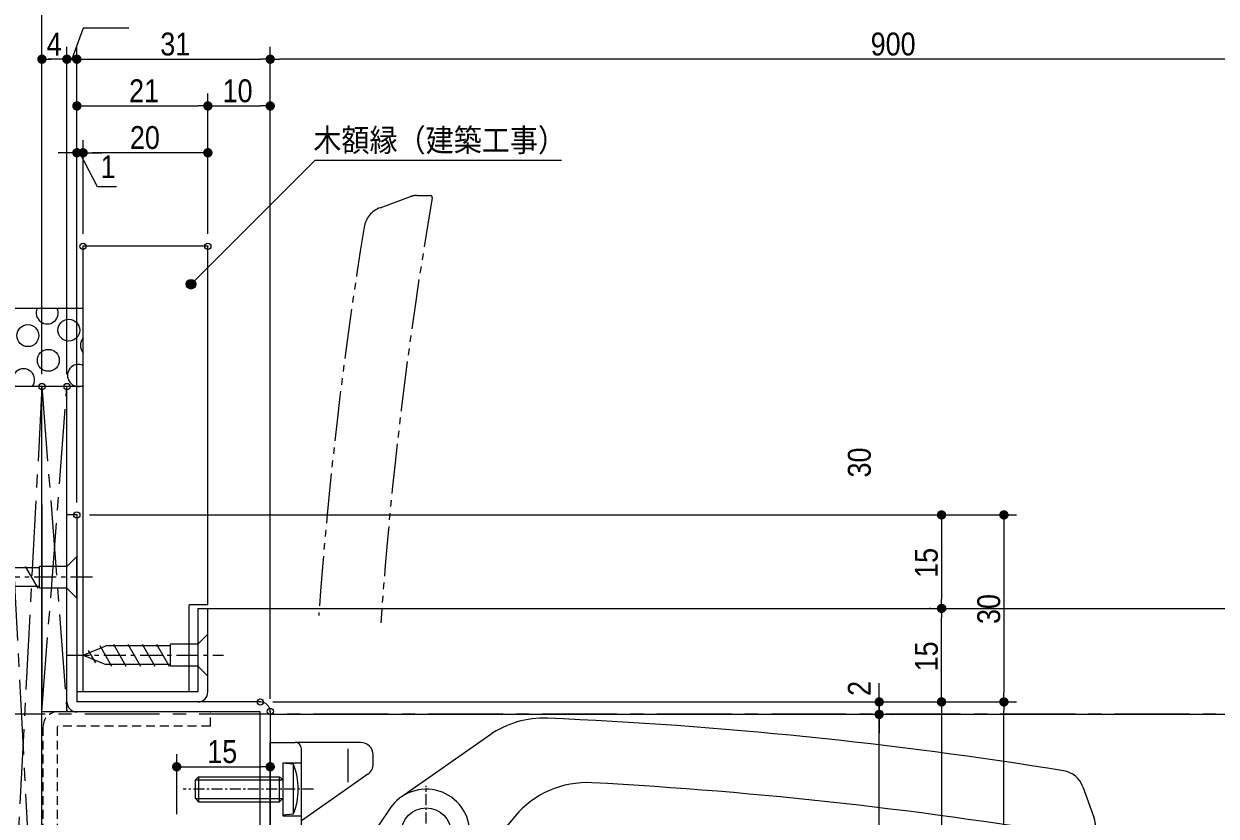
# Model space of a CAD drawing. Units: millimetres, scale not verified. Extents: x -606 to 606, y -304 to 304.
# Drawn here: x -318.3 to -127.1, y -26.4 to 100.7 of the extents above; entities that cross this region are included whole.
import ezdxf
from ezdxf.enums import TextEntityAlignment as Align

# ---------------------------------------------------------------- set-up
doc = ezdxf.new("R2010")
doc.units = ezdxf.units.MM
doc.header["$LTSCALE"] = 2
doc.header["$PDMODE"] = 32
doc.header["$PDSIZE"] = 1
for name, pattern in [('USER1', [2.91, 1.76, -0.4, 0.35, -0.4]), ('USER2', [13.3, 8, -1.06, 1.06, -1.06, 1.06, -1.06]), ('USER3', [1.11, 0.71, -0.4]), ('USER4', [9.172222, 5.997222, -1.058333, 1.058333, -1.058333])]:
    doc.linetypes.add(name, pattern=pattern)
for name, color, linetype, lineweight in [('0-0_3一般', 7, 'Continuous', 15), ('0-1_2寸法-1', 7, 'Continuous', 15), ('0-2_0', 7, 'Continuous', 25), ('0-5_2寸法-3', 7, 'Continuous', 15)]:
    doc.layers.add(name, color=color, linetype=linetype, lineweight=lineweight)
doc.layers.add('0-3_Defpoints', color=7, linetype='Continuous')
doc.styles.add('ＭＳ Ｐゴシック', font='')
doc.styles.get('ＭＳ Ｐゴシック').set_extended_font_data('MS PGothic')

# ---------------------------------------------------------------- blocks, each defined once
blk = doc.blocks.new('グループ-1')
at = {"layer": '0-0_3一般'}
for p, q in [((-196, -35.9), (-196, -52.5)), ((-192.6, -36.198), (-196, -35.9)), ((-192.6, -36.198), (-192.6, -52.203)), ((-223, -40.2), (-224, -41.2)), ((-224, -47.2), (-224, -41.2)), ((-224, -41.2), (-209.6, -41.2)), ((-223, -40.2), (-223, -48.2)), ((-223, -40.2), (-209.6, -40.2)), ((-209.6, -40.2), (-197, -40.2)), ((-209.6, -41.2), (-196, -41.2)), ((-197, -48.2), (-197, -40.2)), ((-196, -41.2), (-197, -40.2)), ((-223, -48.2), (-224, -47.2)), ((-224, -47.2), (-209.6, -47.2)), ((-223, -48.2), (-209.6, -48.2)), ((-209.6, -47.2), (-196, -47.2)), ((-209.6, -48.2), (-197, -48.2)), ((-197, -48.2), (-196, -47.2)), ((-192.6, -52.203), (-196, -52.5))]:
    blk.add_line(p, q, dxfattribs=at)
at = {"layer": '0-0_3一般', "linetype": 'USER1'}
blk.add_line((-186.18, -44.2), (-227.923, -44.2), dxfattribs=at)
at = {"layer": '0-0_3一般'}
blk.add_arc((-211.813, -44.2), 20.813, 337.38713, 22.61287, dxfattribs=at)
blk = doc.blocks.new('グループ-2')
at = {"layer": '0-0_3一般'}
for p, q in [((-200, -59.2), (-200, -29.2)), ((-200, -29.2), (-192, -29.2)), ((-171, -29.2), (-192, -29.2)), ((-190, -57.2), (-190, -31.2)), ((-175, -41.995), (-175, -31.224)), ((-167, -36.118), (-167, -33.2)), ((-200, -52.6), (-200, -35.8)), ((-196, -35.7), (-196, -52.7)), ((-196, -35.7), (-190.145, -35.7)), ((-168.706, -39.394), (-190, -54.305)), ((-196, -52.7), (-190.145, -52.7)), ((-200, -59.2), (-192, -59.2))]:
    blk.add_line(p, q, dxfattribs=at)
for centre, radius, start, end in [((-192, -31.2), 2, 0.00001, 90), ((-171, -33.2), 4, 0, 90), ((-171, -36.118), 4, 305, 0), ((-192, -57.2), 2, 270, 0)]:
    blk.add_arc(centre, radius, start, end, dxfattribs=at)
blk.add_blockref('グループ-1', (0, 0), dxfattribs=at)
blk = doc.blocks.new('グループ-3')
at = {"layer": '0-0_3一般', "linetype": 'USER2'}
for p, q in [((-164.749, 142.37), (-155.017, 145.913)), ((-164.749, 142.37), (-155.017, 145.913)), ((-152.965, 146.275), (-148.647, 146.275)), ((-152.965, 146.275), (-148.647, 146.275))]:
    blk.add_line(p, q, dxfattribs=at)
for centre, radius, start, end in [((1212, -88.2), 1380, 170.24703, 175.95445), ((-152.965, 140.275), 6, 90, 110), ((-152.965, 140.275), 6, 90, 110), ((-148.647, 145.675), 0.6, 350.24703, 90), ((-148.647, 145.675), 0.6, 350.24703, 90), ((-162.013, 134.853), 8, 110, 170.77922), ((-162.013, 134.853), 8, 110, 170.77922), ((1212, -88.2), 1400, 170.77922, 175.91686), ((-153, -58.2), 6.8, 126.03251, 126.05336), ((-153, -58.2), 6.8, 126.03251, 126.05336)]:
    blk.add_arc(centre, radius, start, end, dxfattribs=at)
blk = doc.blocks.new('グループ-7')
at = {"layer": '0-0_3一般'}
for p, q in [((-154, -76.2), (-154, -76.7)), ((-142, -76.2), (-154, -76.2)), ((-154, -76.7), (-151.676, -79.024)), ((-151.549, -79.99), (-152, -80.771)), ((-151.453, -79.458), (-144.547, -79.458)), ((-151.242, -79.458), (-151.242, -95.8)), ((-144.758, -79.458), (-144.758, -95.8)), ((-144.451, -79.99), (-144, -80.771)), ((-142, -76.7), (-144.324, -79.024)), ((-152, -80.771), (-144, -80.771)), ((-152, -80.771), (-152, -95.8)), ((-144, -80.771), (-144, -95.8)), ((-152, -95.8), (-152, -99.442)), ((-151.242, -95.8), (-151.242, -100.2)), ((-144.758, -95.8), (-144.758, -100.2)), ((-144, -95.8), (-144, -99.442)), ((-144, -99.442), (-152, -99.442)), ((-151.242, -100.2), (-152, -99.442)), ((-144.758, -100.2), (-151.242, -100.2)), ((-144.758, -100.2), (-144, -99.442))]:
    blk.add_line(p, q, dxfattribs=at)
at = {"layer": '0-0_3一般', "linetype": 'USER1'}
blk.add_line((-148, -75.056), (-148, -102.232), dxfattribs=at)
at = {"layer": '0-0_3一般'}
blk.add_lwpolyline([(-142, -76.2), (-142, -76.7), (-154, -76.7)], dxfattribs=at)
for centre, start, end in [((-152.242, -79.59), 330, 45), ((-143.758, -79.59), 135, 210)]:
    blk.add_arc(centre, 0.8, start, end, dxfattribs=at)
blk = doc.blocks.new('グループ-8')
at = {"layer": '0-0_3一般'}
for p, q in [((-174, -76.2), (-174, -76.7)), ((-162, -76.2), (-174, -76.2)), ((-174, -76.7), (-171.676, -79.024)), ((-171.549, -79.99), (-172, -80.771)), ((-171.453, -79.458), (-164.547, -79.458)), ((-171.242, -79.458), (-171.242, -95.8)), ((-164.758, -79.458), (-164.758, -95.8)), ((-164.451, -79.99), (-164, -80.771)), ((-162, -76.7), (-164.324, -79.024)), ((-172, -80.771), (-164, -80.771)), ((-172, -80.771), (-172, -95.8)), ((-164, -80.771), (-164, -95.8)), ((-172, -95.8), (-172, -99.442)), ((-171.242, -95.8), (-171.242, -100.2)), ((-164.758, -95.8), (-164.758, -100.2)), ((-164, -95.8), (-164, -99.442)), ((-164, -99.442), (-172, -99.442)), ((-171.242, -100.2), (-172, -99.442)), ((-164.758, -100.2), (-171.242, -100.2)), ((-164.758, -100.2), (-164, -99.442))]:
    blk.add_line(p, q, dxfattribs=at)
at = {"layer": '0-0_3一般', "linetype": 'USER1'}
blk.add_line((-168, -75.056), (-168, -102.232), dxfattribs=at)
at = {"layer": '0-0_3一般'}
blk.add_lwpolyline([(-162, -76.2), (-162, -76.7), (-174, -76.7)], dxfattribs=at)
for centre, start, end in [((-172.242, -79.59), 330, 45), ((-163.758, -79.59), 135, 210)]:
    blk.add_arc(centre, 0.8, start, end, dxfattribs=at)
blk = doc.blocks.new('グループ-9')
at = {"layer": '0-0_3一般'}
for p, q in [((-129.617, -26.836), (-158.068, -46.758)), ((60.57, -43.451), (64.113, -53.183)), ((-161.574, -50.323), (-179.678, -77.112)), ((-121.479, -52.811), (-131.514, -64.771)), ((64.474, -55.235), (64.474, -59.553)), ((-136, -86.2), (-136, -58.246)), ((-136, -66.2), (-134.578, -66.2)), ((-178, -76.2), (-138, -76.2)), ((-180, -86.2), (-180, -78.2)), ((-180, -86.2), (-172, -86.2)), ((-180, -86.2), (-136, -86.2)), ((-180, -86.2), (-172, -86.2)), ((-164, -86.2), (-136, -86.2))]:
    blk.add_line(p, q, dxfattribs=at)
at = {"layer": '0-0_3一般', "linetype": 'USER1'}
for p, q in [((-150, -72.636), (-150, -43.172)), ((-167.906, -58.2), (-133.137, -58.2))]:
    blk.add_line(p, q, dxfattribs=at)
at = {"layer": '0-0_3一般'}
blk.add_circle((-150, -58.2), 8, dxfattribs=at)
for centre, radius, start, end in [((-112.409, -51.411), 30, 87.59074, 125), ((-170, -1420.2), 1400, 80.77922, 87.59074), ((53.053, -46.187), 8, 20, 80.77922), ((-150, -58.2), 14, 359.81322, 146.1349), ((-98.497, -72.095), 30, 86.96391, 140), ((-170, -1420.2), 1380, 80.24703, 86.96391), ((-153, -58.2), 6.8, 126.03251, 126.05336), ((58.474, -55.235), 6, 0, 20), ((63.874, -59.553), 0.6, 260.24703, 0), ((-134.578, -62.2), 4, 270, 320), ((-178, -78.2), 2, 89.99997, 180), ((-138, -78.2), 2, 0, 90)]:
    blk.add_arc(centre, radius, start, end, dxfattribs=at)
for name in ['グループ-8', 'グループ-7']:
    blk.add_blockref(name, (0, 0), dxfattribs=at)
blk = doc.blocks.new('_Dot')
at = {"layer": '0-2_0'}
blk.add_line((-1, 0), (-2, 0), dxfattribs=at)
for points in [[(0, 0), (-1, 0), (-0.992, 0.125)], [(0, 0), (-0.992, -0.125), (-1, 0)], [(0, 0), (-0.992, 0.125), (-0.969, 0.249)], [(0, 0), (-0.969, -0.249), (-0.992, -0.125)], [(0, 0), (-0.969, 0.249), (-0.93, 0.368)], [(0, 0), (-0.93, -0.368), (-0.969, -0.249)], [(0, 0), (-0.93, 0.368), (-0.876, 0.482)], [(0, 0), (-0.876, -0.482), (-0.93, -0.368)], [(0, 0), (-0.876, 0.482), (-0.809, 0.588)], [(0, 0), (-0.809, -0.588), (-0.876, -0.482)], [(0, 0), (-0.809, 0.588), (-0.729, 0.685)], [(0, 0), (-0.729, -0.685), (-0.809, -0.588)], [(0, 0), (-0.729, 0.685), (-0.637, 0.771)], [(0, 0), (-0.637, -0.771), (-0.729, -0.685)], [(0, 0), (-0.637, 0.771), (-0.536, 0.844)], [(0, 0), (-0.536, -0.844), (-0.637, -0.771)], [(0, 0), (-0.536, 0.844), (-0.426, 0.905)], [(0, 0), (-0.426, -0.905), (-0.536, -0.844)], [(0, 0), (-0.426, 0.905), (-0.309, 0.951)], [(0, 0), (-0.309, -0.951), (-0.426, -0.905)], [(0, 0), (-0.309, 0.951), (-0.187, 0.982)], [(0, 0), (-0.187, -0.982), (-0.309, -0.951)], [(0, 0), (-0.187, 0.982), (-0.063, 0.998)], [(0, 0), (-0.063, -0.998), (-0.187, -0.982)], [(0, 0), (-0.063, 0.998), (0.063, 0.998)], [(0, 0), (0.063, -0.998), (-0.063, -0.998)], [(0, 0), (0.063, 0.998), (0.187, 0.982)], [(0, 0), (0.187, 0.982), (0.309, 0.951)], [(0, 0), (0.309, 0.951), (0.426, 0.905)], [(0, 0), (0.426, 0.905), (0.536, 0.844)], [(0, 0), (0.536, 0.844), (0.637, 0.771)], [(0, 0), (0.637, 0.771), (0.729, 0.685)], [(0, 0), (0.729, 0.685), (0.809, 0.588)], [(0, 0), (0.809, 0.588), (0.876, 0.482)], [(0, 0), (0.876, 0.482), (0.93, 0.368)], [(0, 0), (0.93, 0.368), (0.969, 0.249)], [(0, 0), (0.969, 0.249), (0.992, 0.125)], [(0, 0), (0.992, 0.125), (1, 0)], [(0, 0), (0.187, -0.982), (0.063, -0.998)], [(0, 0), (0.309, -0.951), (0.187, -0.982)], [(0, 0), (0.426, -0.905), (0.309, -0.951)], [(0, 0), (0.536, -0.844), (0.426, -0.905)], [(0, 0), (0.637, -0.771), (0.536, -0.844)], [(0, 0), (0.729, -0.685), (0.637, -0.771)], [(0, 0), (0.809, -0.588), (0.729, -0.685)], [(0, 0), (0.876, -0.482), (0.809, -0.588)], [(0, 0), (0.93, -0.368), (0.876, -0.482)], [(0, 0), (0.969, -0.249), (0.93, -0.368)], [(0, 0), (0.992, -0.125), (0.969, -0.249)], [(0, 0), (1, 0), (0.992, -0.125)]]:
    blk.add_solid(points, dxfattribs=at)

msp = doc.modelspace()

# ---------------------------------------------------------------- hatches: boundary and pattern name
at = {"layer": '0-5_2寸法-3'}
msp.add_hatch(color=256, dxfattribs=at).paths.add_polyline_path([(-290.689, 58.9, 1), (-292.214, 58.9, 1)])

# ---------------------------------------------------------------- linework, layer by layer
at = {"layer": '0-0_3一般'}
for p, q in [((-308.75, -6.5), (-308.75, 65)), ((-308.75, 55), (-456.034, 55)), ((-308.75, 42.5), (-456.034, 42.5)), ((-315.35, -71.5), (-315.35, 42.5)), ((-311.35, -8.1), (-311.35, 42.5)), ((-315.35, 23.5), (-315.35, -6.5)), ((-315.35, -8.1), (-315.35, 21.9)), ((-309.75, 21.9), (-311.35, 21.9)), ((-311.35, -9.7), (-311.35, 21.9)), ((-309.75, 21.9), (-309.75, -8.1)), ((-308.75, -6.5), (-308.75, 21.9)), ((-315.75, 13.4), (-338.129, 13.4)), ((-315.75, 10.15), (-315.75, 13.65)), ((-311.35, 13.65), (-315.75, 13.65)), ((-311.35, 13.65), (-309.75, 15.25)), ((-309.75, 8.55), (-309.75, 15.25)), ((-315.75, 10.4), (-338.129, 10.4)), ((-311.35, 10.15), (-315.75, 10.15)), ((-311.35, 10.15), (-309.75, 8.55)), ((-288.75, 7.5), (-291.75, 7.5)), ((-291.75, -6.5), (-291.75, 7.5)), ((-290.35, 6.9), (-288.75, 6.9)), ((-290.35, 6.9), (-290.35, -6.5)), ((-288.75, 6.9), (-67.15, 6.9)), ((-288.75, -6.5), (-288.75, 6.9)), ((-290.35, 1.15), (-288.75, 2.75)), ((-288.75, -3.95), (-288.75, 2.75)), ((-308.75, -0.6), (-305.129, 0.9)), ((-294.75, 0.9), (-305.129, 0.9)), ((-294.75, -2.35), (-294.75, 1.15)), ((-290.35, 1.15), (-294.75, 1.15)), ((-308.75, -0.6), (-305.129, -2.1)), ((-294.75, -2.1), (-305.129, -2.1)), ((-290.35, -2.35), (-294.75, -2.35)), ((-290.35, -2.35), (-288.75, -3.95)), ((-290.35, -6.5), (-309.75, -6.5)), ((-280.35, -8.1), (-309.75, -8.1)), ((-311.35, -9.7), (-315.35, -9.7)), ((-280.35, -9.7), (-313.75, -9.7)), ((-280.35, -38.5), (-280.35, -9.7)), ((-278.75, -9.7), (-278.75, -38.5)), ((-78.75, -10.1), (-278.75, -10.1))]:
    msp.add_line(p, q, dxfattribs=at)
at = {"layer": '0-0_3一般', "linetype": 'USER4'}
for p, q in [((-315.35, -71.5), (-321.35, 42.5)), ((-315.35, 42.5), (-321.35, -71.5)), ((-315.35, -9.7), (-311.35, 42.5)), ((-315.35, 42.5), (-311.35, -9.7)), ((-455.234, -10), (95.734, -10))]:
    msp.add_line(p, q, dxfattribs=at)
at = {"layer": '0-0_3一般', "lineweight": 13}
for p, q in [((-318.044, 13.65), (-316.023, 10.15)), ((-307.949, 0.165), (-306.788, -1.846)), ((-306.085, 0.937), (-304.188, -2.35)), ((-303.899, 1.15), (-301.878, -2.35)), ((-301.59, 1.15), (-299.569, -2.35)), ((-299.28, 1.15), (-297.259, -2.35)), ((-296.971, 1.15), (-294.95, -2.35))]:
    msp.add_line(p, q, dxfattribs=at)
at = {"layer": '0-0_3一般', "linetype": 'USER1'}
for p, q in [((-307.25, 11.9), (-344.25, 11.9)), ((-311.25, -0.6), (-286.25, -0.6))]:
    msp.add_line(p, q, dxfattribs=at)
at = {"layer": '0-0_3一般', "linetype": 'USER3'}
for p, q in [((-288.35, -12), (-288.35, -9.7)), ((-315.15, -77.904), (-315.15, -12)), ((-288.35, -12), (-312.85, -12)), ((-312.85, -77.904), (-312.85, -12))]:
    msp.add_line(p, q, dxfattribs=at)
at = {"layer": '0-0_3一般'}
msp.add_lwpolyline([(-288.75, 7.5), (-288.75, 65), (-308.75, 65)], dxfattribs=at)
for centre in [(-317.608, 50.667), (-311.044, 51.531), (-314.326, 46.694)]:
    msp.add_circle(centre, 1.762, dxfattribs=at)
for centre, radius, start, end in [((-314.499, 54.295), 1.762, 156.40173, 23.59827), ((-307.417, 49.113), 1.762, 139.19081, 220.80919), ((-309.489, 44.276), 1.762, 65.17762, 294.82238), ((-318.299, 43.585), 1.762, 321.97849, 218.02151), ((-290.35, -6.5), 1.6, 270, 0), ((-309.75, -8.1), 1.6, 180, 270), ((-280.35, -9.7), 1.6, 0, 90)]:
    msp.add_arc(centre, radius, start, end, dxfattribs=at)
at = {"layer": '0-0_3一般', "linetype": 'USER3'}
msp.add_arc((-312.85, -12), 2.3, 90, 180, dxfattribs=at)
at = {"layer": '0-1_2寸法-1'}
for p, q in [((-315.35, 97), (-315.35, 107)), ((-315.35, 44.5), (-315.35, 107)), ((-315.35, 44.5), (-315.35, 97)), ((-311.35, 44.5), (-311.35, 97)), ((-311.35, 44.5), (-311.35, 97)), ((-309.75, 89.5), (-309.75, 97)), ((-309.75, 89.5), (-309.75, 97)), ((-278.75, 89.5), (-278.75, 97)), ((-278.75, 89.5), (-278.75, 97)), ((-312.851, 95), (-314.351, 95)), ((-312.851, 95), (-313.849, 95)), ((-311.35, 95), (-309.75, 95)), ((-308.249, 95), (-280.251, 95)), ((-308.249, 95), (-306.749, 95)), ((-80.251, 95), (-277.249, 95)), ((-309.75, 82), (-309.75, 89.5)), ((-288.75, 82), (-288.75, 89.5)), ((-288.75, 82), (-288.75, 89.5)), ((-278.75, -7.6), (-278.75, 89.5)), ((-308.249, 87.5), (-290.251, 87.5)), ((-287.249, 87.5), (-280.251, 87.5)), ((-309.75, 23.884), (-309.75, 82)), ((-308.75, 67), (-308.75, 82)), ((-308.749, 67), (-308.749, 82)), ((-288.75, 67), (-288.75, 82)), ((-311.251, 80), (-312.751, 80)), ((-309.75, 80), (-308.75, 80)), ((-307.249, 80), (-305.749, 80)), ((-290.251, 80), (-307.248, 80)), ((-307.75, 21.9), (-169.13, 21.9)), ((-169.13, 21.9), (-159.13, 21.9)), ((-171.13, 20.399), (-171.13, 8.401)), ((-161.13, 20.399), (-161.13, -6.599)), ((-172.95, 6.9), (-173.13, 6.9)), ((-172.95, 6.9), (-173.13, 6.9)), ((-171.13, -6.599), (-171.13, 5.399)), ((-181.13, -6.599), (-181.13, -5.099)), ((-181.13, -8.599), (-181.13, -7.099)), ((-278.35, -8.1), (-179.13, -8.1)), ((-181.13, -8.1), (-181.13, -10.1)), ((-179.13, -8.1), (-169.13, -8.1)), ((-179.13, -8.1), (-169.13, -8.1)), ((-169.13, -8.1), (-159.13, -8.1)), ((-169.13, -8.1), (-159.13, -8.1)), ((-181.13, -40.1), (-181.13, -10.1)), ((-179.13, -10.1), (-179.11, -10.1)), ((-179.13, -10.1), (-179.11, -10.1)), ((-171.13, -9.601), (-171.13, -38.599)), ((-161.13, -86.599), (-161.13, -9.601)), ((-181.13, -11.601), (-181.13, -13.101)), ((-293.75, -26.1), (-293.75, -16.5)), ((-292.249, -18.5), (-280.251, -18.5))]:
    msp.add_line(p, q, dxfattribs=at)
for points in [[(-301.397, 100), (-308.721, 100), (-310.55, 95)], [(-303.401, 74.519), (-306.419, 74.519), (-309.25, 80)]]:
    msp.add_lwpolyline(points, dxfattribs=at)
at = {"layer": '0-3_Defpoints'}
for p in [(-315.35, 95), (-309.75, 95), (-278.75, 95), (-309.75, 87.5), (-309.75, 87.5), (-288.75, 87.5), (-278.75, 87.5), (-309.75, 80), (-308.75, 80), (-308.749, 80), (-288.75, 80), (-308.75, 65), (-308.749, 65), (-288.75, 65), (-315.35, 42.5), (-311.35, 42.5), (-309.75, 21.9), (-309.75, 21.884), (-171.13, 21.9), (-171.13, 6.9), (-170.95, 6.9), (-280.35, -8.1), (-181.13, -8.1), (-171.13, -8.1), (-161.13, -8.1), (-278.75, -9.6), (-181.13, -10.1), (-181.13, -10.1), (-278.75, -18.5)]:
    msp.add_point(p, dxfattribs=at)
at = {"layer": '0-5_2寸法-3'}
msp.add_lwpolyline([(-291.451, 58.9), (-271.55, 78.801), (-232.039, 78.801)], dxfattribs=at)
msp.add_circle((-291.451, 58.9), 0.763, dxfattribs=at)

# ---------------------------------------------------------------- block references
at = {"layer": '0-0_3一般', "xscale": 0.5, "yscale": 0.5}
for name in ['グループ-3', 'グループ-9', 'グループ-2']:
    msp.add_blockref(name, (-178.75, 0), dxfattribs=at)
at = {"layer": '0-1_2寸法-1', "xscale": 0.7503418, "yscale": 0.7503418}
for p, rotation in [((-315.35, 95), 180), ((-309.75, 95), 180), ((-309.75, 95), 180), ((-278.75, 95), 180), ((-309.75, 87.5), 180), ((-288.75, 87.5), 180), ((-308.75, 80), 180), ((-308.749, 80), 180), ((-171.13, 21.9), 90), ((-161.13, 21.9), 90), ((-171.13, 6.9), 270), ((-171.13, 6.9), 90), ((-181.13, -8.1), 270), ((-171.13, -8.1), 270), ((-171.13, -8.1), 90), ((-161.13, -8.1), 270), ((-161.13, -8.1), 90), ((-181.13, -10.1), 270), ((-181.13, -10.1), 90), ((-293.75, -18.5), 180)]:
    msp.add_blockref('_Dot', p, dxfattribs=dict(at, rotation=rotation))
for p in [(-311.35, 95), (-311.35, 95), (-278.75, 95), (-288.75, 87.5), (-278.75, 87.5), (-309.75, 80), (-288.75, 80), (-278.75, -18.5)]:
    msp.add_blockref('_Dot', p, dxfattribs=at)

# ---------------------------------------------------------------- texts
at = {"layer": '0-1_2寸法-1', "style": 'ＭＳ Ｐゴシック', "width": 0.9}
for s, p in [('4', (-314.59, 94.494)), ('31', (-296.373, 94.504)), ('900', (-182.488, 94.504)), ('21', (-301.373, 87.004)), ('10', (-286.382, 87.004)), ('20', (-301.248, 79.504)), ('1', (-305.937, 74.823)), ('15', (-288.843, -18.996))]:
    msp.add_text(s, height=3.666, dxfattribs=at).set_placement(p, align=Align.BOTTOM_LEFT)
for s, p in [('30', (-181.378, 27.902)), ('15', (-170.634, 11.807)), ('30', (-160.634, 4.402)), ('15', (-170.634, -3.193)), ('2', (-181.378, -7.13))]:
    msp.add_text(s, height=3.666, rotation=90, dxfattribs=at).set_placement(p, align=Align.BOTTOM_LEFT)
at = {"layer": '0-5_2寸法-3', "style": 'ＭＳ Ｐゴシック', "width": 0.9}
msp.add_text('木額縁（建築工事）', height=3.666, dxfattribs=at).set_placement((-271.838, 79.076), align=Align.BOTTOM_LEFT)

doc.saveas('drawing.dxf')
